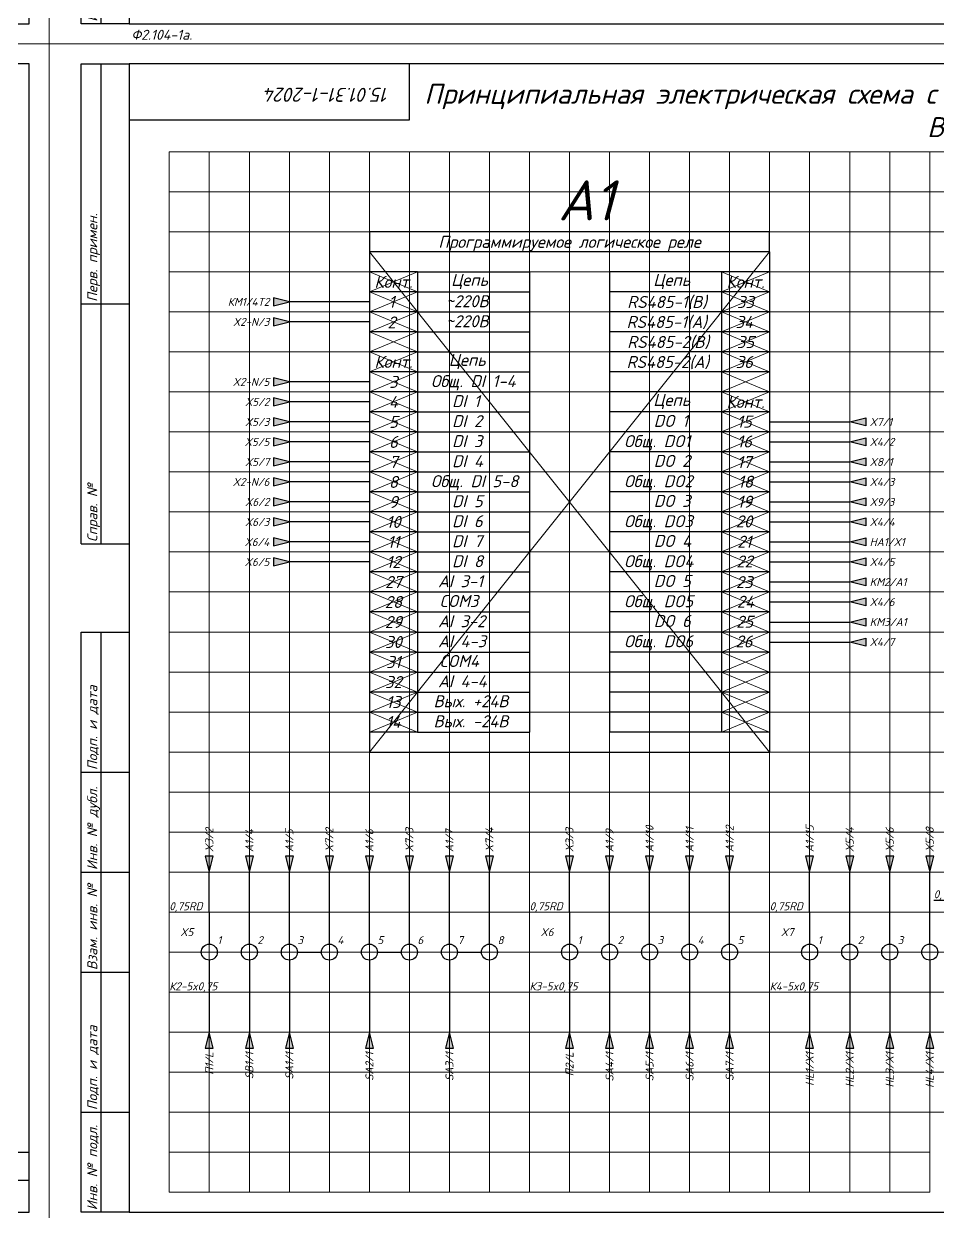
# Model space of a CAD drawing. Header units: millimetres. Extents: x 0 to 53000, y -591 to 24400.
# Drawn here: x 6733.6 to 6962.1, y 8 to 305 of the extents above; entities that cross this region are included whole.
import ezdxf
from ezdxf.enums import TextEntityAlignment as Align

# ---------------------------------------------------------------- set-up
doc = ezdxf.new("R2010")
doc.units = ezdxf.units.MM
for name, color, linetype, lineweight in [('4', 4, 'Continuous', 15), ('Основная', 7, 'Continuous', 30), ('Тонкая для кабелей', 7, 'Continuous', 15)]:
    doc.layers.add(name, color=color, linetype=linetype, lineweight=lineweight)
doc.layers.add('Привязки', color=2, linetype='Continuous', lineweight=0, plot=False, transparency=0.8)
doc.layers.add('рамка', color=253, linetype='Continuous', lineweight=5, transparency=0.8)
doc.styles.add('текст', font='isocpeui.ttf')

# ---------------------------------------------------------------- blocks, each defined once
blk = doc.blocks.new('*U110')
for p, q in [((8, 232), (8, 292)), ((8, 292), (20, 292)), ((13, 232), (13, 292)), ((90, 292), (90, 292)), ((90, 292), (90, 292)), ((90, 278), (90, 292)), ((90, 292), (90, 292)), ((90, 292), (90, 292)), ((90, 292), (90, 292)), ((20, 278), (90, 278)), ((8, 232), (20, 232)), ((8, 172), (8, 232)), ((13, 172), (13, 232)), ((8, 172), (20, 172)), ((8, 115), (8, 150)), ((8, 150), (20, 150)), ((13, 115), (13, 150)), ((8, 90), (8, 115)), ((8, 115), (20, 115)), ((13, 90), (13, 115)), ((8, 65), (8, 90)), ((8, 90), (20, 90)), ((13, 65), (13, 90)), ((8, 30), (8, 65)), ((8, 65), (20, 65)), ((13, 30), (13, 65)), ((8, 5), (8, 30)), ((8, 30), (20, 30)), ((13, 5), (13, 30)), ((230, 20), (415, 20)), ((415, 20), (415, 20)), ((415, 20), (415, 20)), ((405, 13), (415, 13)), ((20, 5), (8, 5)), ((415, 5), (415, 5)), ((415, 5), (415, 5)), ((415, 5), (415, 5)), ((415, 5), (415, 5)), ((415, 5), (415, 5)), ((415, 5), (415, 5)), ((415, 5), (415, 5))]:
    blk.add_line(p, q)
blk.add_lwpolyline([(20, 5), (415, 5), (415, 292), (20, 292)], close=True)
at = {"layer": '4'}
blk.add_line((415, 5), (415, 5), dxfattribs=at)
blk.add_line((415, 5), (415, 5), dxfattribs=at)
blk.add_line((415, 5), (415, 5), dxfattribs=at)
blk.add_line((415, 5), (415, 5), dxfattribs=at)
blk.add_line((415, 5), (415, 5), dxfattribs=at)
blk.add_line((415, 5), (415, 5), dxfattribs=at)
blk.add_line((415, 5), (415, 5), dxfattribs=at)
blk.add_line((415, 5), (415, 5), dxfattribs=at)
blk.add_line((415, 5), (415, 5), dxfattribs=at)
at = {"layer": 'Привязки'}
blk.add_lwpolyline([(0, 0), (420, 0), (420, 297), (0, 297)], close=True, dxfattribs=at)
at = {"layer": 'рамка'}
blk.add_lwpolyline([(0, 297), (420, 297), (420, 0), (0, 0)], close=True, dxfattribs=at)
at = {"style": 'текст'}
for s, p in [('Перв. примен.', (12, 232.5)), ('Справ. №', (12, 172.5)), ('Подп. и дата', (12, 115.5)), ('Инв. № дубл.', (12, 90.5)), ('Взам. инв. №', (12, 65.5)), ('Подп. и дата', (12, 30.5)), ('Инв. № подл.', (12, 5.5))]:
    blk.add_text(s, height=2.5, rotation=90, dxfattribs=at).set_placement(p)
for s, height, p in [('Ф2.104-1.', 0.005, (20, 4.99)), ('Ф2.104-1а.', 2.5, (20.5, 1)), ('Разраб.', 0.0000135, (415, 5)), ('Пров.', 0.0000135, (415, 5)), ('Т.контр.', 0.0000135, (415, 5)), ('Н.контр.', 0.0000135, (415, 5)), ('Утв.', 0.0000135, (415, 5)), ('Лит.', 0.0000135, (415, 5)), ('Масса', 0.0000135, (415, 5)), ('Масштаб', 0.0000135, (415, 5)), ('Листов', 0.0000135, (415, 5)), ('А4', 0.025, (419.61, 0.01)), ('А2', 0.00833, (419.87, 0)), ('А1', 0.00625, (419.9, 0)), ('А0', 0.005, (419.92, 0))]:
    blk.add_text(s, height=height, dxfattribs=at).set_placement(p)
for tag, p, height in [('12', (90, 292), 0.00000373), ('13', (90, 292), 0.00000373), ('27', (90, 292), 0.00000522), ('29', (105, 249), 3.5), ('ИЗМ2', (230.5, 16), 2.5), ('ЛИСТИЗМ2', (237.5, 16), 2.5), ('№ДОКУМИЗМ2', (247.5, 16), 2.5), ('28', (415, 20), 0.0000438), ('ОБОЗНАЧЕНИЕ', (300, 11), 5), ('ИЗМ1', (230.5, 11), 2.5), ('ЛИСТИЗМ1', (237.5, 11), 2.5), ('№ДОКУМИЗМ1', (247.5, 11), 2.5), ('ПОДПИЗМ1', (270.5, 11), 2.5), ('ДАТАИЗМ1', (285.5, 11), 2.5), ('ДАТАНКОНТР', (285.5, 11), 2.5), ('ДАТАУТВ', (285.5, 6), 2.5), ('РАЗРАБ', (415, 5), 0.0000135), ('ЛИСТОВ', (415, 5), 0.0000135), ('ПРОВ', (415, 5), 0.0000135), ('ТКОНТР', (415, 5), 0.0000135), ('НКОНТР', (415, 5), 0.0000135), ('УТВ', (415, 5), 0.0000135), ('10', (415, 5), 0.0000135), ('11', (415, 5), 0.0000135), ('ПОДПИЗМ2', (415, 5), 0.0000135), ('ДАТАИЗМ2', (415, 5), 0.0000135), ('ИЗМ3', (415, 5), 0.0000135), ('ЛИСТИЗМ3', (415, 5), 0.0000135), ('№ДОКУМИЗМ3', (415, 5), 0.0000135), ('ПОДПИЗМ3', (415, 5), 0.0000135), ('ДАТАИЗМ3', (415, 5), 0.0000135), ('ИЗМ4', (415, 5), 0.0000135), ('ЛИСТИЗМ4', (415, 5), 0.0000135), ('№ДОКУМИЗМ4', (415, 5), 0.0000135), ('ПОДПИЗМ4', (415, 5), 0.0000135), ('ДАТАИЗМ4', (415, 5), 0.0000135), ('ДАТАРАЗРАБ', (415, 5), 0.0000135), ('ДАТАПРОВ', (415, 5), 0.0000135), ('ДАТАТКОНТР', (415, 5), 0.0000135)]:
    blk.add_attdef(tag, p, '', height=height, dxfattribs=at)
for tag, p, height, rotation in [('ОБОЗНАЧЕНИЕ-ВЕРХ', (85, 286), 3.5, 180), ('ПРИМЕНЯЕМОСТЬ', (19, 232.5), 2.5, 90), ('СПРАВ№', (19, 172.5), 2.5, 90), ('ДАТАУЧЁТАДУБЛ', (19, 115.5), 2.5, 90), ('ИНВ№ДУБЛ', (19, 90.5), 2.5, 90), ('ВЗАМИНВ№', (19, 65.5), 2.5, 90), ('ДАТАУЧЁТА', (19, 30.5), 2.5, 90), ('ИНВ№ПОДЛ', (19, 5.5), 2.5, 90)]:
    blk.add_attdef(tag, p, '', height=height, rotation=rotation, dxfattribs=at)
blk.add_attdef('30', text='', height=5, dxfattribs=at).set_placement((355, 34), align=Align.MIDDLE)
for tag, height, p in [('ЛИСТ', 2.5, (410, 9)), ('НАИМЕНОВАНИЕ1', 0.000027, (415, 5)), ('НАИМЕНОВАНИЕ2', 0.0000189, (415, 5)), ('НАИМЕНОВАНИЕ3', 0.0000189, (415, 5)), ('НАИМЕНОВАНИЕ4', 0.0000135, (415, 5)), ('МАССА', 0.0000189, (415, 5)), ('МАСШТАБ', 0.0000189, (415, 5)), ('МАТЕРИАЛ1', 0.0000135, (415, 5)), ('МАТЕРИАЛ2', 0.0000135, (415, 5)), ('МАТЕРИАЛ3', 0.0000135, (415, 5)), ('ПРЕДПРИЯТИЕ1', 0.0000189, (415, 5)), ('ПРЕДПРИЯТИЕ2', 0.0000189, (415, 5)), ('ПРЕДПРИЯТИЕ3', 0.0000189, (415, 5))]:
    blk.add_attdef(tag, text='', height=height, dxfattribs=at).set_placement(p, align=Align.CENTER)
for tag in ['ЛИТЕРА', 'ЛИТЕРА2', 'ЛИТЕРА3']:
    blk.add_attdef(tag, text='', height=0.0000135, dxfattribs=at).set_placement((415, 5), align=Align.RIGHT)
for tag in ['ИНДЕКС', 'ИНДЕКС2', 'ИНДЕКС3']:
    blk.add_attdef(tag, text='', height=0.0000135, dxfattribs=at).set_placement((415, 5), align=Align.TOP_LEFT)

msp = doc.modelspace()

# ---------------------------------------------------------------- hatches: boundary and pattern name
at = {"layer": 'Основная'}
h = msp.add_hatch(color=256, dxfattribs=at)
h.dxf.hatch_style = 1
h.paths.add_polyline_path([(6800, 235.5), (6796, 236.5), (6796, 235.5)])
h.paths.add_polyline_path([(6800, 235.5), (6796, 235.5), (6796, 234.5)])
h = msp.add_hatch(color=256, dxfattribs=at)
h.dxf.hatch_style = 1
h.paths.add_polyline_path([(6800, 230.5), (6796, 231.5), (6796, 230.5)])
h.paths.add_polyline_path([(6800, 230.5), (6796, 230.5), (6796, 229.5)])
h = msp.add_hatch(color=256, dxfattribs=at)
h.dxf.hatch_style = 1
h.paths.add_polyline_path([(6800, 215.5), (6796, 216.5), (6796, 215.5)])
h.paths.add_polyline_path([(6800, 215.5), (6796, 215.5), (6796, 214.5)])
h = msp.add_hatch(color=256, dxfattribs=at)
h.dxf.hatch_style = 1
h.paths.add_polyline_path([(6800, 210.5), (6796, 211.5), (6796, 210.5)])
h.paths.add_polyline_path([(6800, 210.5), (6796, 210.5), (6796, 209.5)])
h = msp.add_hatch(color=256, dxfattribs=at)
h.dxf.hatch_style = 1
h.paths.add_polyline_path([(6800, 205.5), (6796, 206.5), (6796, 205.5)])
h.paths.add_polyline_path([(6800, 205.5), (6796, 205.5), (6796, 204.5)])
h = msp.add_hatch(color=256, dxfattribs=at)
h.dxf.hatch_style = 1
h.paths.add_polyline_path([(6940, 205.5), (6944, 206.5), (6944, 205.5)])
h.paths.add_polyline_path([(6940, 205.5), (6944, 205.5), (6944, 204.5)])
h = msp.add_hatch(color=256, dxfattribs=at)
h.dxf.hatch_style = 1
h.paths.add_polyline_path([(6800, 200.5), (6796, 201.5), (6796, 200.5)])
h.paths.add_polyline_path([(6800, 200.5), (6796, 200.5), (6796, 199.5)])
h = msp.add_hatch(color=256, dxfattribs=at)
h.dxf.hatch_style = 1
h.paths.add_polyline_path([(6940, 200.5), (6944, 201.5), (6944, 200.5)])
h.paths.add_polyline_path([(6940, 200.5), (6944, 200.5), (6944, 199.5)])
h = msp.add_hatch(color=256, dxfattribs=at)
h.dxf.hatch_style = 1
h.paths.add_polyline_path([(6800, 195.5), (6796, 196.5), (6796, 195.5)])
h.paths.add_polyline_path([(6800, 195.5), (6796, 195.5), (6796, 194.5)])
h = msp.add_hatch(color=256, dxfattribs=at)
h.dxf.hatch_style = 1
h.paths.add_polyline_path([(6940, 195.5), (6944, 196.5), (6944, 195.5)])
h.paths.add_polyline_path([(6940, 195.5), (6944, 195.5), (6944, 194.5)])
h = msp.add_hatch(color=256, dxfattribs=at)
h.dxf.hatch_style = 1
h.paths.add_polyline_path([(6800, 190.5), (6796, 191.5), (6796, 190.5)])
h.paths.add_polyline_path([(6800, 190.5), (6796, 190.5), (6796, 189.5)])
h = msp.add_hatch(color=256, dxfattribs=at)
h.dxf.hatch_style = 1
h.paths.add_polyline_path([(6940, 190.5), (6944, 191.5), (6944, 190.5)])
h.paths.add_polyline_path([(6940, 190.5), (6944, 190.5), (6944, 189.5)])
h = msp.add_hatch(color=256, dxfattribs=at)
h.dxf.hatch_style = 1
h.paths.add_polyline_path([(6800, 185.5), (6796, 186.5), (6796, 185.5)])
h.paths.add_polyline_path([(6800, 185.5), (6796, 185.5), (6796, 184.5)])
h = msp.add_hatch(color=256, dxfattribs=at)
h.dxf.hatch_style = 1
h.paths.add_polyline_path([(6940, 185.5), (6944, 186.5), (6944, 185.5)])
h.paths.add_polyline_path([(6940, 185.5), (6944, 185.5), (6944, 184.5)])
h = msp.add_hatch(color=256, dxfattribs=at)
h.dxf.hatch_style = 1
h.paths.add_polyline_path([(6800, 180.5), (6796, 181.5), (6796, 180.5)])
h.paths.add_polyline_path([(6800, 180.5), (6796, 180.5), (6796, 179.5)])
h = msp.add_hatch(color=256, dxfattribs=at)
h.dxf.hatch_style = 1
h.paths.add_polyline_path([(6940, 180.5), (6944, 181.5), (6944, 180.5)])
h.paths.add_polyline_path([(6940, 180.5), (6944, 180.5), (6944, 179.5)])
h = msp.add_hatch(color=256, dxfattribs=at)
h.dxf.hatch_style = 1
h.paths.add_polyline_path([(6800, 175.5), (6796, 176.5), (6796, 175.5)])
h.paths.add_polyline_path([(6800, 175.5), (6796, 175.5), (6796, 174.5)])
h = msp.add_hatch(color=256, dxfattribs=at)
h.dxf.hatch_style = 1
h.paths.add_polyline_path([(6940, 175.5), (6944, 176.5), (6944, 175.5)])
h.paths.add_polyline_path([(6940, 175.5), (6944, 175.5), (6944, 174.5)])
h = msp.add_hatch(color=256, dxfattribs=at)
h.dxf.hatch_style = 1
h.paths.add_polyline_path([(6800, 170.5), (6796, 171.5), (6796, 170.5)])
h.paths.add_polyline_path([(6800, 170.5), (6796, 170.5), (6796, 169.5)])
h = msp.add_hatch(color=256, dxfattribs=at)
h.dxf.hatch_style = 1
h.paths.add_polyline_path([(6940, 170.5), (6944, 171.5), (6944, 170.5)])
h.paths.add_polyline_path([(6940, 170.5), (6944, 170.5), (6944, 169.5)])
h = msp.add_hatch(color=256, dxfattribs=at)
h.dxf.hatch_style = 1
h.paths.add_polyline_path([(6940, 165.5), (6944, 166.5), (6944, 165.5)])
h.paths.add_polyline_path([(6940, 165.5), (6944, 165.5), (6944, 164.5)])
h = msp.add_hatch(color=256, dxfattribs=at)
h.dxf.hatch_style = 1
h.paths.add_polyline_path([(6940, 160.5), (6944, 161.5), (6944, 160.5)])
h.paths.add_polyline_path([(6940, 160.5), (6944, 160.5), (6944, 159.5)])
h = msp.add_hatch(color=256, dxfattribs=at)
h.dxf.hatch_style = 1
h.paths.add_polyline_path([(6940, 155.5), (6944, 156.5), (6944, 155.5)])
h.paths.add_polyline_path([(6940, 155.5), (6944, 155.5), (6944, 154.5)])
h = msp.add_hatch(color=256, dxfattribs=at)
h.dxf.hatch_style = 1
h.paths.add_polyline_path([(6940, 150.5), (6944, 151.5), (6944, 150.5)])
h.paths.add_polyline_path([(6940, 150.5), (6944, 150.5), (6944, 149.5)])
h = msp.add_hatch(color=256, dxfattribs=at)
h.dxf.hatch_style = 1
h.paths.add_polyline_path([(6780, 93), (6781, 97), (6780, 97)])
h.paths.add_polyline_path([(6780, 93), (6780, 97), (6779, 97)])
h = msp.add_hatch(color=256, dxfattribs=at)
h.dxf.hatch_style = 1
h.paths.add_polyline_path([(6790, 93), (6791, 97), (6790, 97)])
h.paths.add_polyline_path([(6790, 93), (6790, 97), (6789, 97)])
h = msp.add_hatch(color=256, dxfattribs=at)
h.dxf.hatch_style = 1
h.paths.add_polyline_path([(6800, 93), (6801, 97), (6800, 97)])
h.paths.add_polyline_path([(6800, 93), (6800, 97), (6799, 97)])
h = msp.add_hatch(color=256, dxfattribs=at)
h.dxf.hatch_style = 1
h.paths.add_polyline_path([(6810, 93), (6811, 97), (6810, 97)])
h.paths.add_polyline_path([(6810, 93), (6810, 97), (6809, 97)])
h = msp.add_hatch(color=256, dxfattribs=at)
h.dxf.hatch_style = 1
h.paths.add_polyline_path([(6820, 93), (6821, 97), (6820, 97)])
h.paths.add_polyline_path([(6820, 93), (6820, 97), (6819, 97)])
h = msp.add_hatch(color=256, dxfattribs=at)
h.dxf.hatch_style = 1
h.paths.add_polyline_path([(6830, 93), (6831, 97), (6830, 97)])
h.paths.add_polyline_path([(6830, 93), (6830, 97), (6829, 97)])
h = msp.add_hatch(color=256, dxfattribs=at)
h.dxf.hatch_style = 1
h.paths.add_polyline_path([(6840, 93), (6841, 97), (6840, 97)])
h.paths.add_polyline_path([(6840, 93), (6840, 97), (6839, 97)])
h = msp.add_hatch(color=256, dxfattribs=at)
h.dxf.hatch_style = 1
h.paths.add_polyline_path([(6850, 93), (6851, 97), (6850, 97)])
h.paths.add_polyline_path([(6850, 93), (6850, 97), (6849, 97)])
h = msp.add_hatch(color=256, dxfattribs=at)
h.dxf.hatch_style = 1
h.paths.add_polyline_path([(6870, 93), (6871, 97), (6870, 97)])
h.paths.add_polyline_path([(6870, 93), (6870, 97), (6869, 97)])
h = msp.add_hatch(color=256, dxfattribs=at)
h.dxf.hatch_style = 1
h.paths.add_polyline_path([(6880, 93), (6881, 97), (6880, 97)])
h.paths.add_polyline_path([(6880, 93), (6880, 97), (6879, 97)])
h = msp.add_hatch(color=256, dxfattribs=at)
h.dxf.hatch_style = 1
h.paths.add_polyline_path([(6890, 93), (6891, 97), (6890, 97)])
h.paths.add_polyline_path([(6890, 93), (6890, 97), (6889, 97)])
h = msp.add_hatch(color=256, dxfattribs=at)
h.dxf.hatch_style = 1
h.paths.add_polyline_path([(6900, 93), (6901, 97), (6900, 97)])
h.paths.add_polyline_path([(6900, 93), (6900, 97), (6899, 97)])
h = msp.add_hatch(color=256, dxfattribs=at)
h.dxf.hatch_style = 1
h.paths.add_polyline_path([(6910, 93), (6911, 97), (6910, 97)])
h.paths.add_polyline_path([(6910, 93), (6910, 97), (6909, 97)])
h = msp.add_hatch(color=256, dxfattribs=at)
h.dxf.hatch_style = 1
h.paths.add_polyline_path([(6930, 93), (6931, 97), (6930, 97)])
h.paths.add_polyline_path([(6930, 93), (6930, 97), (6929, 97)])
h = msp.add_hatch(color=256, dxfattribs=at)
h.dxf.hatch_style = 1
h.paths.add_polyline_path([(6940, 93), (6941, 97), (6940, 97)])
h.paths.add_polyline_path([(6940, 93), (6940, 97), (6939, 97)])
h = msp.add_hatch(color=256, dxfattribs=at)
h.dxf.hatch_style = 1
h.paths.add_polyline_path([(6950, 93), (6951, 97), (6950, 97)])
h.paths.add_polyline_path([(6950, 93), (6950, 97), (6949, 97)])
h = msp.add_hatch(color=256, dxfattribs=at)
h.dxf.hatch_style = 1
h.paths.add_polyline_path([(6960, 93), (6961, 97), (6960, 97)])
h.paths.add_polyline_path([(6960, 93), (6960, 97), (6959, 97)])
h = msp.add_hatch(color=256, dxfattribs=at)
h.dxf.hatch_style = 1
h.paths.add_polyline_path([(6780, 53), (6779, 49), (6780, 49)])
h.paths.add_polyline_path([(6780, 53), (6780, 49), (6781, 49)])
h = msp.add_hatch(color=256, dxfattribs=at)
h.dxf.hatch_style = 1
h.paths.add_polyline_path([(6790, 53), (6789, 49), (6790, 49)])
h.paths.add_polyline_path([(6790, 53), (6790, 49), (6791, 49)])
h = msp.add_hatch(color=256, dxfattribs=at)
h.dxf.hatch_style = 1
h.paths.add_polyline_path([(6800, 53), (6799, 49), (6800, 49)])
h.paths.add_polyline_path([(6800, 53), (6800, 49), (6801, 49)])
h = msp.add_hatch(color=256, dxfattribs=at)
h.dxf.hatch_style = 1
h.paths.add_polyline_path([(6820, 53), (6819, 49), (6820, 49)])
h.paths.add_polyline_path([(6820, 53), (6820, 49), (6821, 49)])
h = msp.add_hatch(color=256, dxfattribs=at)
h.dxf.hatch_style = 1
h.paths.add_polyline_path([(6840, 53), (6839, 49), (6840, 49)])
h.paths.add_polyline_path([(6840, 53), (6840, 49), (6841, 49)])
h = msp.add_hatch(color=256, dxfattribs=at)
h.dxf.hatch_style = 1
h.paths.add_polyline_path([(6870, 53), (6869, 49), (6870, 49)])
h.paths.add_polyline_path([(6870, 53), (6870, 49), (6871, 49)])
h = msp.add_hatch(color=256, dxfattribs=at)
h.dxf.hatch_style = 1
h.paths.add_polyline_path([(6880, 53), (6879, 49), (6880, 49)])
h.paths.add_polyline_path([(6880, 53), (6880, 49), (6881, 49)])
h = msp.add_hatch(color=256, dxfattribs=at)
h.dxf.hatch_style = 1
h.paths.add_polyline_path([(6890, 53), (6889, 49), (6890, 49)])
h.paths.add_polyline_path([(6890, 53), (6890, 49), (6891, 49)])
h = msp.add_hatch(color=256, dxfattribs=at)
h.dxf.hatch_style = 1
h.paths.add_polyline_path([(6900, 53), (6899, 49), (6900, 49)])
h.paths.add_polyline_path([(6900, 53), (6900, 49), (6901, 49)])
h = msp.add_hatch(color=256, dxfattribs=at)
h.dxf.hatch_style = 1
h.paths.add_polyline_path([(6910, 53), (6909, 49), (6910, 49)])
h.paths.add_polyline_path([(6910, 53), (6910, 49), (6911, 49)])
h = msp.add_hatch(color=256, dxfattribs=at)
h.dxf.hatch_style = 1
h.paths.add_polyline_path([(6930, 53), (6929, 49), (6930, 49)])
h.paths.add_polyline_path([(6930, 53), (6930, 49), (6931, 49)])
h = msp.add_hatch(color=256, dxfattribs=at)
h.dxf.hatch_style = 1
h.paths.add_polyline_path([(6940, 53), (6939, 49), (6940, 49)])
h.paths.add_polyline_path([(6940, 53), (6940, 49), (6941, 49)])
h = msp.add_hatch(color=256, dxfattribs=at)
h.dxf.hatch_style = 1
h.paths.add_polyline_path([(6950, 53), (6949, 49), (6950, 49)])
h.paths.add_polyline_path([(6950, 53), (6950, 49), (6951, 49)])
h = msp.add_hatch(color=256, dxfattribs=at)
h.dxf.hatch_style = 1
h.paths.add_polyline_path([(6960, 53), (6959, 49), (6960, 49)])
h.paths.add_polyline_path([(6960, 53), (6960, 49), (6961, 49)])

# ---------------------------------------------------------------- linework, layer by layer
at = {"layer": 'Основная', "ltscale": 100}
msp.add_line((6920, 253), (6820, 253), dxfattribs=at)
at = {"layer": 'Основная'}
for p, q in [((6820, 253), (6820, 248)), ((6920, 248), (6920, 253)), ((6820, 248), (6820, 243)), ((6920, 248), (6920, 243)), ((6820, 243), (6820, 238)), ((6832, 243), (6832, 238)), ((6832, 243), (6860, 243)), ((6860, 243), (6860, 128)), ((6880, 243), (6880, 128)), ((6908, 243), (6880, 243)), ((6908, 243), (6908, 238)), ((6920, 243), (6920, 238)), ((6820, 238), (6820, 233)), ((6832, 238), (6832, 233)), ((6832, 238), (6860, 238)), ((6908, 238), (6880, 238)), ((6908, 238), (6908, 233)), ((6920, 238), (6920, 233)), ((6800, 235.5), (6796, 236.5)), ((6796, 236.5), (6796, 234.5)), ((6796, 234.5), (6800, 235.5)), ((6820, 235.5), (6800, 235.5)), ((6820, 233), (6820, 228)), ((6832, 233), (6832, 228)), ((6832, 233), (6860, 233)), ((6908, 233), (6880, 233)), ((6908, 233), (6908, 228)), ((6920, 233), (6920, 228)), ((6800, 230.5), (6796, 231.5)), ((6796, 231.5), (6796, 229.5)), ((6796, 229.5), (6800, 230.5)), ((6820, 230.5), (6800, 230.5)), ((6820, 228), (6820, 223)), ((6832, 228), (6832, 223)), ((6832, 228), (6860, 228)), ((6908, 228), (6880, 228)), ((6908, 228), (6908, 223)), ((6920, 228), (6920, 223)), ((6820, 223), (6820, 218)), ((6832, 223), (6832, 218)), ((6832, 223), (6860, 223)), ((6908, 223), (6880, 223)), ((6908, 223), (6908, 218)), ((6920, 223), (6920, 218)), ((6820, 218), (6820, 213)), ((6832, 218), (6832, 213)), ((6832, 218), (6860, 218)), ((6908, 218), (6880, 218)), ((6908, 218), (6908, 213)), ((6920, 218), (6920, 213)), ((6800, 215.5), (6796, 216.5)), ((6796, 216.5), (6796, 214.5)), ((6796, 214.5), (6800, 215.5)), ((6820, 215.5), (6800, 215.5)), ((6800, 210.5), (6796, 211.5)), ((6796, 211.5), (6796, 209.5)), ((6820, 213), (6820, 208)), ((6832, 213), (6832, 208)), ((6832, 213), (6860, 213)), ((6908, 213), (6880, 213)), ((6908, 213), (6908, 208)), ((6920, 213), (6920, 208)), ((6796, 209.5), (6800, 210.5)), ((6820, 210.5), (6800, 210.5)), ((6820, 208), (6820, 203)), ((6832, 208), (6832, 203)), ((6832, 208), (6860, 208)), ((6908, 208), (6880, 208)), ((6908, 208), (6908, 203)), ((6920, 208), (6920, 203)), ((6800, 205.5), (6796, 206.5)), ((6796, 206.5), (6796, 204.5)), ((6796, 204.5), (6800, 205.5)), ((6820, 205.5), (6800, 205.5)), ((6920, 205.5), (6940, 205.5)), ((6940, 205.5), (6944, 206.5)), ((6944, 204.5), (6940, 205.5)), ((6944, 206.5), (6944, 204.5)), ((6820, 203), (6820, 198)), ((6832, 203), (6832, 198)), ((6832, 203), (6860, 203)), ((6908, 203), (6880, 203)), ((6908, 203), (6908, 198)), ((6920, 203), (6920, 198)), ((6800, 200.5), (6796, 201.5)), ((6796, 201.5), (6796, 199.5)), ((6796, 199.5), (6800, 200.5)), ((6820, 200.5), (6800, 200.5)), ((6920, 200.5), (6940, 200.5)), ((6940, 200.5), (6944, 201.5)), ((6944, 199.5), (6940, 200.5)), ((6944, 201.5), (6944, 199.5)), ((6800, 195.5), (6796, 196.5)), ((6796, 196.5), (6796, 194.5)), ((6820, 198), (6820, 193)), ((6832, 198), (6832, 193)), ((6832, 198), (6860, 198)), ((6908, 198), (6880, 198)), ((6908, 198), (6908, 193)), ((6920, 198), (6920, 193)), ((6940, 195.5), (6944, 196.5)), ((6944, 196.5), (6944, 194.5)), ((6796, 194.5), (6800, 195.5)), ((6820, 195.5), (6800, 195.5)), ((6920, 195.5), (6940, 195.5)), ((6944, 194.5), (6940, 195.5)), ((6800, 190.5), (6796, 191.5)), ((6796, 191.5), (6796, 189.5)), ((6796, 189.5), (6800, 190.5)), ((6820, 190.5), (6800, 190.5)), ((6820, 193), (6820, 188)), ((6832, 193), (6832, 188)), ((6832, 193), (6860, 193)), ((6908, 193), (6880, 193)), ((6908, 193), (6908, 188)), ((6920, 193), (6920, 188)), ((6920, 190.5), (6940, 190.5)), ((6940, 190.5), (6944, 191.5)), ((6944, 189.5), (6940, 190.5)), ((6944, 191.5), (6944, 189.5)), ((6820, 188), (6820, 183)), ((6832, 188), (6832, 183)), ((6832, 188), (6860, 188)), ((6908, 188), (6880, 188)), ((6908, 188), (6908, 183)), ((6920, 188), (6920, 183)), ((6800, 185.5), (6796, 186.5)), ((6796, 186.5), (6796, 184.5)), ((6796, 184.5), (6800, 185.5)), ((6820, 185.5), (6800, 185.5)), ((6920, 185.5), (6940, 185.5)), ((6940, 185.5), (6944, 186.5)), ((6944, 184.5), (6940, 185.5)), ((6944, 186.5), (6944, 184.5)), ((6800, 180.5), (6796, 181.5)), ((6796, 181.5), (6796, 179.5)), ((6820, 183), (6820, 178)), ((6832, 183), (6832, 178)), ((6832, 183), (6860, 183)), ((6908, 183), (6880, 183)), ((6908, 183), (6908, 178)), ((6920, 183), (6920, 178)), ((6940, 180.5), (6944, 181.5)), ((6944, 181.5), (6944, 179.5)), ((6796, 179.5), (6800, 180.5)), ((6820, 180.5), (6800, 180.5)), ((6920, 180.5), (6940, 180.5)), ((6944, 179.5), (6940, 180.5)), ((6800, 175.5), (6796, 176.5)), ((6796, 176.5), (6796, 174.5)), ((6796, 174.5), (6800, 175.5)), ((6820, 175.5), (6800, 175.5)), ((6820, 178), (6820, 173)), ((6832, 178), (6832, 173)), ((6832, 178), (6860, 178)), ((6908, 178), (6880, 178)), ((6908, 178), (6908, 173)), ((6920, 178), (6920, 173)), ((6920, 175.5), (6940, 175.5)), ((6940, 175.5), (6944, 176.5)), ((6944, 174.5), (6940, 175.5)), ((6944, 176.5), (6944, 174.5)), ((6820, 173), (6820, 168)), ((6832, 173), (6832, 168)), ((6832, 173), (6860, 173)), ((6908, 173), (6880, 173)), ((6908, 173), (6908, 168)), ((6920, 173), (6920, 168)), ((6800, 170.5), (6796, 171.5)), ((6796, 171.5), (6796, 169.5)), ((6796, 169.5), (6800, 170.5)), ((6820, 170.5), (6800, 170.5)), ((6920, 170.5), (6940, 170.5)), ((6940, 170.5), (6944, 171.5)), ((6944, 169.5), (6940, 170.5)), ((6944, 171.5), (6944, 169.5)), ((6820, 168), (6820, 163)), ((6832, 168), (6832, 163)), ((6832, 168), (6860, 168)), ((6908, 168), (6880, 168)), ((6908, 168), (6908, 163)), ((6920, 168), (6920, 163)), ((6940, 165.5), (6944, 166.5)), ((6944, 166.5), (6944, 164.5)), ((6920, 165.5), (6940, 165.5)), ((6944, 164.5), (6940, 165.5)), ((6820, 163), (6820, 158)), ((6832, 163), (6832, 158)), ((6832, 163), (6860, 163)), ((6908, 163), (6880, 163)), ((6908, 163), (6908, 158)), ((6920, 163), (6920, 158)), ((6920, 160.5), (6940, 160.5)), ((6940, 160.5), (6944, 161.5)), ((6944, 159.5), (6940, 160.5)), ((6944, 161.5), (6944, 159.5)), ((6820, 158), (6820, 153)), ((6832, 158), (6832, 153)), ((6832, 158), (6860, 158)), ((6908, 158), (6880, 158)), ((6908, 158), (6908, 153)), ((6920, 158), (6920, 153)), ((6920, 155.5), (6940, 155.5)), ((6940, 155.5), (6944, 156.5)), ((6944, 154.5), (6940, 155.5)), ((6944, 156.5), (6944, 154.5)), ((6820, 153), (6820, 148)), ((6832, 153), (6832, 148)), ((6832, 153), (6860, 153)), ((6908, 153), (6880, 153)), ((6908, 153), (6908, 148)), ((6920, 153), (6920, 148)), ((6940, 150.5), (6944, 151.5)), ((6944, 151.5), (6944, 149.5)), ((6920, 150.5), (6940, 150.5)), ((6944, 149.5), (6940, 150.5)), ((6820, 148), (6820, 143)), ((6832, 148), (6832, 143)), ((6832, 148), (6860, 148)), ((6908, 148), (6880, 148)), ((6908, 148), (6908, 143)), ((6920, 148), (6920, 143)), ((6820, 143), (6820, 138)), ((6832, 143), (6832, 138)), ((6832, 143), (6860, 143)), ((6908, 143), (6880, 143)), ((6908, 143), (6908, 138)), ((6920, 143), (6920, 138)), ((6820, 138), (6820, 133)), ((6832, 138), (6832, 133)), ((6832, 138), (6860, 138)), ((6908, 138), (6880, 138)), ((6908, 138), (6908, 133)), ((6920, 138), (6920, 133)), ((6820, 133), (6820, 128)), ((6832, 133), (6832, 128)), ((6832, 133), (6860, 133)), ((6908, 133), (6880, 133)), ((6908, 133), (6908, 128)), ((6920, 133), (6920, 128)), ((6820, 128), (6820, 123)), ((6832, 128), (6860, 128)), ((6908, 128), (6880, 128)), ((6920, 128), (6920, 123)), ((6820, 123), (6920, 123)), ((6779, 97), (6780, 93)), ((6781, 97), (6779, 97)), ((6780, 93), (6781, 97)), ((6789, 97), (6790, 93)), ((6791, 97), (6789, 97)), ((6790, 93), (6791, 97)), ((6799, 97), (6800, 93)), ((6801, 97), (6799, 97)), ((6800, 93), (6801, 97)), ((6809, 97), (6810, 93)), ((6811, 97), (6809, 97)), ((6810, 93), (6811, 97)), ((6819, 97), (6820, 93)), ((6821, 97), (6819, 97)), ((6820, 93), (6821, 97)), ((6829, 97), (6830, 93)), ((6831, 97), (6829, 97)), ((6830, 93), (6831, 97)), ((6839, 97), (6840, 93)), ((6841, 97), (6839, 97)), ((6840, 93), (6841, 97)), ((6849, 97), (6850, 93)), ((6851, 97), (6849, 97)), ((6850, 93), (6851, 97)), ((6869, 97), (6870, 93)), ((6871, 97), (6869, 97)), ((6870, 93), (6871, 97)), ((6879, 97), (6880, 93)), ((6881, 97), (6879, 97)), ((6880, 93), (6881, 97)), ((6889, 97), (6890, 93)), ((6891, 97), (6889, 97)), ((6890, 93), (6891, 97)), ((6899, 97), (6900, 93)), ((6901, 97), (6899, 97)), ((6900, 93), (6901, 97)), ((6909, 97), (6910, 93)), ((6911, 97), (6909, 97)), ((6910, 93), (6911, 97)), ((6929, 97), (6930, 93)), ((6931, 97), (6929, 97)), ((6930, 93), (6931, 97)), ((6939, 97), (6940, 93)), ((6941, 97), (6939, 97)), ((6940, 93), (6941, 97)), ((6949, 97), (6950, 93)), ((6951, 97), (6949, 97)), ((6950, 93), (6951, 97)), ((6959, 97), (6960, 93)), ((6961, 97), (6959, 97)), ((6960, 93), (6961, 97)), ((6780, 83), (6780, 93)), ((6790, 83), (6790, 93)), ((6800, 83), (6800, 93)), ((6810, 83), (6810, 93)), ((6820, 83), (6820, 93)), ((6830, 83), (6830, 93)), ((6840, 83), (6840, 93)), ((6850, 83), (6850, 93)), ((6870, 83), (6870, 93)), ((6880, 83), (6880, 93)), ((6890, 83), (6890, 93)), ((6900, 83), (6900, 93)), ((6910, 83), (6910, 93)), ((6930, 83), (6930, 93)), ((6940, 83), (6940, 93)), ((6950, 83), (6950, 93)), ((6960, 83), (6960, 93)), ((6961, 86), (6972, 86)), ((6780, 83), (6780, 75)), ((6790, 75), (6790, 83)), ((6800, 75), (6800, 83)), ((6810, 75), (6810, 83)), ((6820, 75), (6820, 83)), ((6830, 75), (6830, 83)), ((6840, 75), (6840, 83)), ((6850, 75), (6850, 83)), ((6870, 83), (6870, 75)), ((6880, 75), (6880, 83)), ((6890, 75), (6890, 83)), ((6900, 75), (6900, 83)), ((6910, 75), (6910, 83)), ((6930, 83), (6930, 75)), ((6940, 75), (6940, 83)), ((6950, 75), (6950, 83)), ((6960, 75), (6960, 83)), ((6802, 73), (6808, 73)), ((6822, 73), (6828, 73)), ((6842, 73), (6848, 73)), ((6780, 71), (6780, 53)), ((6790, 71), (6790, 53)), ((6800, 71), (6800, 53)), ((6820, 71), (6820, 53)), ((6840, 71), (6840, 53)), ((6870, 71), (6870, 53)), ((6880, 71), (6880, 53)), ((6890, 71), (6890, 53)), ((6900, 71), (6900, 53)), ((6910, 71), (6910, 53)), ((6930, 71), (6930, 53)), ((6940, 71), (6940, 53)), ((6950, 71), (6950, 53)), ((6960, 71), (6960, 53)), ((6780, 53), (6779, 49)), ((6781, 49), (6780, 53)), ((6790, 53), (6789, 49)), ((6791, 49), (6790, 53)), ((6800, 53), (6799, 49)), ((6801, 49), (6800, 53)), ((6820, 53), (6819, 49)), ((6821, 49), (6820, 53)), ((6840, 53), (6839, 49)), ((6841, 49), (6840, 53)), ((6870, 53), (6869, 49)), ((6871, 49), (6870, 53)), ((6880, 53), (6879, 49)), ((6881, 49), (6880, 53)), ((6890, 53), (6889, 49)), ((6891, 49), (6890, 53)), ((6900, 53), (6899, 49)), ((6901, 49), (6900, 53)), ((6910, 53), (6909, 49)), ((6911, 49), (6910, 53)), ((6930, 53), (6929, 49)), ((6931, 49), (6930, 53)), ((6940, 53), (6939, 49)), ((6941, 49), (6940, 53)), ((6950, 53), (6949, 49)), ((6951, 49), (6950, 53)), ((6960, 53), (6959, 49)), ((6961, 49), (6960, 53)), ((6779, 49), (6781, 49)), ((6789, 49), (6791, 49)), ((6799, 49), (6801, 49)), ((6819, 49), (6821, 49)), ((6839, 49), (6841, 49)), ((6869, 49), (6871, 49)), ((6879, 49), (6881, 49)), ((6889, 49), (6891, 49)), ((6899, 49), (6901, 49)), ((6909, 49), (6911, 49)), ((6929, 49), (6931, 49)), ((6939, 49), (6941, 49)), ((6949, 49), (6951, 49)), ((6959, 49), (6961, 49))]:
    msp.add_line(p, q, dxfattribs=at)
at = {"layer": 'Основная', "ltscale": 0.05}
for p, q in [((6920, 248), (6820, 248)), ((6832, 243), (6820, 243)), ((6920, 243), (6908, 243)), ((6832, 238), (6820, 238)), ((6920, 238), (6908, 238)), ((6832, 233), (6820, 233)), ((6920, 233), (6908, 233)), ((6832, 228), (6820, 228)), ((6920, 228), (6908, 228)), ((6832, 223), (6820, 223)), ((6920, 223), (6908, 223)), ((6832, 218), (6820, 218)), ((6920, 218), (6908, 218)), ((6832, 213), (6820, 213)), ((6920, 213), (6908, 213)), ((6832, 208), (6820, 208)), ((6920, 208), (6908, 208)), ((6832, 203), (6820, 203)), ((6920, 203), (6908, 203)), ((6832, 198), (6820, 198)), ((6920, 198), (6908, 198)), ((6832, 193), (6820, 193)), ((6920, 193), (6908, 193)), ((6832, 188), (6820, 188)), ((6920, 188), (6908, 188)), ((6832, 183), (6820, 183)), ((6920, 183), (6908, 183)), ((6832, 178), (6820, 178)), ((6920, 178), (6908, 178)), ((6832, 173), (6820, 173)), ((6920, 173), (6908, 173)), ((6832, 168), (6820, 168)), ((6920, 168), (6908, 168)), ((6832, 163), (6820, 163)), ((6920, 163), (6908, 163)), ((6832, 158), (6820, 158)), ((6920, 158), (6908, 158)), ((6832, 153), (6820, 153)), ((6920, 153), (6908, 153)), ((6832, 148), (6820, 148)), ((6920, 148), (6908, 148)), ((6832, 143), (6820, 143)), ((6920, 143), (6908, 143)), ((6832, 138), (6820, 138)), ((6920, 138), (6908, 138)), ((6832, 133), (6820, 133)), ((6920, 133), (6908, 133)), ((6832, 128), (6820, 128)), ((6920, 128), (6908, 128))]:
    msp.add_line(p, q, dxfattribs=at)
at = {"layer": 'Основная'}
for centre in [(6780, 73), (6790, 73), (6800, 73), (6810, 73), (6820, 73), (6830, 73), (6840, 73), (6850, 73), (6870, 73), (6880, 73), (6890, 73), (6900, 73), (6910, 73), (6930, 73), (6940, 73), (6950, 73), (6960, 73)]:
    msp.add_circle(centre, 2, dxfattribs=at)
at = {"layer": 'Привязки'}
for p, q in [((6770, 273), (7140, 273)), ((6770, 13), (6770, 273)), ((6780, 273), (6780, 13)), ((6790, 273), (6790, 13)), ((6800, 273), (6800, 13)), ((6810, 273), (6810, 13)), ((6820, 273), (6820, 13)), ((6830, 273), (6830, 13)), ((6840, 273), (6840, 13)), ((6850, 273), (6850, 13)), ((6860, 273), (6860, 13)), ((6870, 273), (6870, 13)), ((6880, 273), (6880, 13)), ((6890, 273), (6890, 13)), ((6900, 273), (6900, 13)), ((6910, 273), (6910, 13)), ((6920, 273), (6920, 13)), ((6930, 273), (6930, 13)), ((6940, 273), (6940, 13)), ((6950, 273), (6950, 13)), ((6960, 273), (6960, 33)), ((6770, 263), (7140, 263)), ((6770, 253), (7140, 253)), ((6820, 123), (6920, 248)), ((6820, 248), (6920, 123)), ((6770, 243), (7140, 243)), ((6820, 238), (6832, 243)), ((6820, 243), (6832, 238)), ((6908, 238), (6920, 243)), ((6908, 243), (6920, 238)), ((6820, 233), (6832, 238)), ((6820, 238), (6832, 233)), ((6908, 233), (6920, 238)), ((6908, 238), (6920, 233)), ((6770, 233), (7140, 233)), ((6820, 228), (6832, 233)), ((6820, 233), (6832, 228)), ((6908, 228), (6920, 233)), ((6908, 233), (6920, 228)), ((6820, 223), (6832, 228)), ((6820, 228), (6832, 223)), ((6908, 223), (6920, 228)), ((6908, 228), (6920, 223)), ((6770, 223), (7140, 223)), ((6820, 218), (6832, 223)), ((6820, 223), (6832, 218)), ((6908, 218), (6920, 223)), ((6908, 223), (6920, 218)), ((6820, 213), (6832, 218)), ((6820, 218), (6832, 213)), ((6908, 213), (6920, 218)), ((6908, 218), (6920, 213)), ((6770, 213), (7140, 213)), ((6820, 208), (6832, 213)), ((6820, 213), (6832, 208)), ((6908, 208), (6920, 213)), ((6908, 213), (6920, 208)), ((6820, 203), (6832, 208)), ((6820, 208), (6832, 203)), ((6908, 203), (6920, 208)), ((6908, 208), (6920, 203)), ((6770, 203), (7140, 203)), ((6820, 198), (6832, 203)), ((6820, 203), (6832, 198)), ((6908, 198), (6920, 203)), ((6908, 203), (6920, 198)), ((6820, 193), (6832, 198)), ((6820, 198), (6832, 193)), ((6908, 193), (6920, 198)), ((6908, 198), (6920, 193)), ((6770, 193), (7140, 193)), ((6820, 188), (6832, 193)), ((6820, 193), (6832, 188)), ((6908, 188), (6920, 193)), ((6908, 193), (6920, 188)), ((6820, 183), (6832, 188)), ((6820, 188), (6832, 183)), ((6908, 183), (6920, 188)), ((6908, 188), (6920, 183)), ((6770, 183), (7140, 183)), ((6820, 178), (6832, 183)), ((6820, 183), (6832, 178)), ((6908, 178), (6920, 183)), ((6908, 183), (6920, 178)), ((6820, 173), (6832, 178)), ((6820, 178), (6832, 173)), ((6908, 173), (6920, 178)), ((6908, 178), (6920, 173)), ((6770, 173), (7140, 173)), ((6820, 168), (6832, 173)), ((6820, 173), (6832, 168)), ((6908, 168), (6920, 173)), ((6908, 173), (6920, 168)), ((6820, 163), (6832, 168)), ((6820, 168), (6832, 163)), ((6908, 163), (6920, 168)), ((6908, 168), (6920, 163)), ((6770, 163), (7140, 163)), ((6820, 158), (6832, 163)), ((6820, 163), (6832, 158)), ((6908, 158), (6920, 163)), ((6908, 163), (6920, 158)), ((6820, 153), (6832, 158)), ((6820, 158), (6832, 153)), ((6908, 153), (6920, 158)), ((6908, 158), (6920, 153)), ((6770, 153), (7140, 153)), ((6820, 148), (6832, 153)), ((6820, 153), (6832, 148)), ((6908, 148), (6920, 153)), ((6908, 153), (6920, 148)), ((6820, 143), (6832, 148)), ((6820, 148), (6832, 143)), ((6908, 143), (6920, 148)), ((6908, 148), (6920, 143)), ((6770, 143), (7140, 143)), ((6820, 138), (6832, 143)), ((6820, 143), (6832, 138)), ((6908, 138), (6920, 143)), ((6908, 143), (6920, 138)), ((6820, 133), (6832, 138)), ((6820, 138), (6832, 133)), ((6908, 133), (6920, 138)), ((6908, 138), (6920, 133)), ((6770, 133), (7140, 133)), ((6820, 128), (6832, 133)), ((6820, 133), (6832, 128)), ((6908, 128), (6920, 133)), ((6908, 133), (6920, 128)), ((6770, 123), (7140, 123)), ((6770, 113), (7140, 113)), ((6770, 103), (7140, 103)), ((6770, 93), (7140, 93)), ((6770, 83), (7140, 83)), ((6770, 73), (7140, 73)), ((6770, 63), (7140, 63)), ((6770, 53), (7140, 53)), ((6770, 43), (7140, 43)), ((6770, 33), (6960, 33)), ((7140, 33), (6960, 33)), ((6960, 33), (6960, 13)), ((6770, 23), (6960, 23)), ((6960, 13), (6770, 13))]:
    msp.add_line(p, q, dxfattribs=at)
at = {"layer": 'Тонкая для кабелей'}
for p, q in [((6852, 83), (6770, 83)), ((6912, 83), (6860, 83)), ((6962, 83), (6920, 83)), ((6852, 63), (6770, 63)), ((6912, 63), (6860, 63)), ((6972, 63), (6920, 63))]:
    msp.add_line(p, q, dxfattribs=at)

# ---------------------------------------------------------------- block references
for p in [(6320, 300), (6740, 300)]:
    msp.add_blockref('*U110', p)
ref = msp.add_blockref('*U110', (6320, 3))
ref.add_attrib('НАИМЕНОВАНИЕ1', 'Система', dxfattribs={"height": 0.0000189, "style": 'текст'}).set_placement((6734.99954, 8.00017), align=Align.CENTER)
ref.add_attrib('НАИМЕНОВАНИЕ2', 'автоматического управления', dxfattribs={"height": 0.0000189, "style": 'текст'}).set_placement((6734.99954, 8.00014), align=Align.CENTER)
ref.add_attrib('НАИМЕНОВАНИЕ3', 'уровнем', dxfattribs={"height": 0.0000189, "style": 'текст'}).set_placement((6734.99954, 8.00011), align=Align.CENTER)
ref.add_attrib('РАЗРАБ', 'Соловьев И. П.', (6734.99909, 8.00014), dxfattribs={"height": 0.0000108, "style": 'текст'})
ref.add_attrib('ЛИСТОВ', '3', (6734.99992, 8.00009), dxfattribs={"height": 0.0000135, "style": 'текст'})
ref.add_attrib('МАТЕРИАЛ2', 'Принципиальная электрическая схема', dxfattribs={"height": 0.0000135, "style": 'текст'}).set_placement((6734.99954, 8.00003), align=Align.CENTER)
ref.add_attrib('ПРЕДПРИЯТИЕ1', 'ФГБОУ ДПО "Институт', dxfattribs={"height": 0.0000108, "style": 'текст'}).set_placement((6734.99986, 8.00006), align=Align.CENTER)
ref.add_attrib('ПРЕДПРИЯТИЕ2', 'развития профессионального', dxfattribs={"height": 0.0000108, "style": 'текст'}).set_placement((6734.99986, 8.00003), align=Align.CENTER)
ref.add_attrib('ПРЕДПРИЯТИЕ3', 'образования"', dxfattribs={"height": 0.0000108, "style": 'текст'}).set_placement((6734.99986, 8.00001), align=Align.CENTER)
ref = msp.add_blockref('*U110', (6740, 3))
ref.add_attrib('ОБОЗНАЧЕНИЕ-ВЕРХ', '15.01.31-1-2024', (6825, 289), dxfattribs={"height": 3.5, "rotation": 180, "style": 'текст'})

# ---------------------------------------------------------------- texts
at = {"layer": 'Основная', "style": 'текст'}
for s, p in [('Конт.', (6826, 240.5)), ('Конт.', (6914, 240.5)), ('1', (6825.54847, 235.4887)), ('33', (6913.95783, 235.46551)), ('2', (6825.53427, 230.36458)), ('34', (6913.66161, 230.47244)), ('35', (6913.95783, 225.46551)), ('Конт.', (6826, 220.5)), ('36', (6913.66161, 220.47244)), ('3', (6826, 215.5)), ('4', (6826, 210.5)), ('Конт.', (6914, 210.5)), ('5', (6826, 205.5)), ('15', (6913.68645, 205.56927)), ('6', (6826, 200.5)), ('16', (6913.72003, 200.62104)), ('7', (6826, 195.5)), ('17', (6913.66523, 195.47244)), ('8', (6826, 190.5)), ('18', (6913.96145, 190.56927)), ('9', (6826, 185.5)), ('19', (6913.76145, 185.56927)), ('10', (6826, 180.5)), ('20', (6913.58801, 180.64161)), ('11', (6826, 175.5)), ('21', (6913.68645, 175.56927)), ('12', (6826, 170.5)), ('22', (6913.72003, 170.62104)), ('27', (6826, 165.5)), ('23', (6913.66523, 165.47244)), ('28', (6826, 160.5)), ('24', (6913.96145, 160.56927)), ('29', (6826, 155.5)), ('25', (6913.76145, 155.56927)), ('30', (6826, 150.5)), ('26', (6913.58801, 150.64161)), ('31', (6826, 145.5)), ('32', (6826, 140.5)), ('13', (6826, 135.5)), ('14', (6826, 130.5))]:
    msp.add_text(s, height=3, dxfattribs=at).set_placement(p, align=Align.MIDDLE_CENTER)
for s, p in [('Цепь', (6840.41481, 239.5)), ('Цепь', (6890.91878, 239.5)), ('~220B', (6839.0625, 234.15317)), ('RS485-1(B)', (6884.41098, 233.97795)), ('~220B', (6839.0625, 229.15317)), ('RS485-1(A)', (6884.26098, 228.97795)), ('RS485-2(B)', (6884.41098, 223.97795)), ('Цепь', (6839.82518, 219.5)), ('RS485-2(A)', (6884.26098, 218.97795)), ('Общ. DI 1-4', (6835.3665, 214.19201)), ('DI 1', (6840.64471, 209.19201)), ('Цепь', (6890.91878, 209.5)), ('DI 2', (6840.64471, 204.19201)), ('DO 1', (6891.04294, 204.25)), ('DI 3', (6840.64471, 199.19201)), ('Общ. DO1', (6883.6427, 199.19201)), ('DI 4', (6840.64471, 194.19201)), ('DO 2', (6891.04294, 194.25)), ('Общ. DI 5-8', (6835.3665, 189.19201)), ('Общ. DO2', (6883.6427, 189.19201)), ('DI 5', (6840.64471, 184.19201)), ('DO 3', (6891.04294, 184.25)), ('DI 6', (6840.64471, 179.19201)), ('Общ. DO3', (6883.6427, 179.19201)), ('DI 7', (6840.64471, 174.19201)), ('DO 4', (6891.04294, 174.25)), ('DI 8', (6840.64471, 169.19201)), ('Общ. DO4', (6883.6427, 169.19201)), ('AI 3-1', (6837.1615, 164.19201)), ('DO 5', (6891.04294, 164.25)), ('COM3', (6837.45772, 159.25)), ('Общ. DO5', (6883.6427, 159.19201)), ('AI 3-2', (6837.1615, 154.19201)), ('DO 6', (6891.04294, 154.25)), ('AI 4-3', (6837.1615, 149.19201)), ('Общ. DO6', (6883.6427, 149.19201)), ('COM4', (6837.45772, 144.25)), ('AI 4-4', (6837.1615, 139.19201)), ('Вых. +24В', (6836.02027, 134.19201)), ('Вых. -24В', (6836.02027, 129.19201))]:
    msp.add_text(s, height=3, dxfattribs=at).set_placement(p)
for s, width, heights, insert, char_height, attachment_point in [('Принципиальная электрическая схема с питанием ПЛР 220VAC и питанием входов ПЛР 220VAC\\PВыходы одинарные', 333.9398066, [15.99579], (6990.0001, 289.99998), 5, 2), ('Программируемое логическое реле', 84.2365764, [0], (6870, 252), 3, 2), ('КМ1/4T2', 10, [0], (6795, 235.5), 2, 6), ('X2-N/3', 10, [0], (6795, 230.5), 2, 6), ('X2-N/5', 10, [0], (6795, 215.5), 2, 6), ('X5/2', 10, [0], (6795, 210.5), 2, 6), ('X5/3', 10, [0], (6795, 205.5), 2, 6), ('X7/1', 10, [0], (6945, 205.5), 2, 4), ('X5/5', 10, [0], (6795, 200.5), 2, 6), ('X4/2', 10, [0], (6945, 200.5), 2, 4), ('X5/7', 10, [0], (6795, 195.5), 2, 6), ('X8/1', 10, [0], (6945, 195.5), 2, 4), ('X2-N/6', 10, [0], (6795, 190.5), 2, 6), ('X4/3', 10, [0], (6945, 190.5), 2, 4), ('X6/2', 10, [0], (6795, 185.5), 2, 6), ('X9/3', 10, [0], (6945, 185.5), 2, 4), ('X6/3', 10, [0], (6795, 180.5), 2, 6), ('X4/4', 10, [0], (6945, 180.5), 2, 4), ('X6/4', 10, [0], (6795, 175.5), 2, 6), ('HA1/X1', 10, [0], (6945, 175.5), 2, 4), ('X6/5', 10, [0], (6795, 170.5), 2, 6), ('X4/5', 10, [0], (6945, 170.5), 2, 4), ('KM2/A1', 10, [0], (6945, 165.5), 2, 4), ('X4/6', 10, [0], (6945, 160.5), 2, 4), ('KM3/A1', 10, [0], (6945, 155.5), 2, 4), ('X4/7', 10, [0], (6945, 150.5), 2, 4), ('X5', 10, [0], (6776, 77), 2, 9), ('X6', 10, [0], (6866, 77), 2, 9), ('X7', 10, [2.17659], (6926, 77), 2, 9), ('1', 3, [0], (6782, 75), 2, 7), ('2', 3, [0], (6792, 75), 2, 7), ('3', 3, [0], (6802, 75), 2, 7), ('4', 3, [0], (6812, 75), 2, 7), ('5', 3, [0], (6822, 75), 2, 7), ('6', 3, [0], (6832, 75), 2, 7), ('7', 3, [0], (6842, 75), 2, 7), ('8', 3, [0], (6852, 75), 2, 7), ('1', 3, [0], (6872, 75), 2, 7), ('2', 3, [0], (6882, 75), 2, 7), ('3', 3, [0], (6892, 75), 2, 7), ('4', 3, [0], (6902, 75), 2, 7), ('5', 3, [0], (6912, 75), 2, 7), ('1', 3, [0], (6932, 75), 2, 7), ('2', 3, [0], (6942, 75), 2, 7), ('3', 3, [0], (6952, 75), 2, 7)]:
    msp.add_mtext_dynamic_manual_height_columns(s, width=width, gutter_width=200, heights=heights, dxfattribs=dict(at, insert=insert, char_height=char_height, attachment_point=attachment_point))
at = {"layer": 'Основная', "insert": (6874.13512, 260.85509), "char_height": 10, "width": 15.4855599, "attachment_point": 5, "style": 'текст'}
msp.add_mtext('А1', dxfattribs=at)
at = {"layer": 'Основная', "char_height": 2, "rotation": 90, "style": 'текст'}
for s, width, insert, attachment_point in [('X3/2', 5.8793103, (6779, 98), 1), ('A1/5', 5.8793103, (6799, 98), 1), ('X7/2', 5.8793103, (6809, 98), 1), ('X7/3', 5.8793103, (6829, 98), 1), ('A1/7', 5.8793103, (6839, 98), 1), ('X7/4', 5.8793103, (6849, 98), 1), ('X3/3', 5.8793103, (6869, 98), 1), ('A1/9', 5.8793103, (6879, 98), 1), ('A1/10', 5.8793103, (6889, 98), 1), ('A1/11', 5.8793103, (6899, 98), 1), ('A1/12', 5.8793103, (6909, 98), 1), ('A1/15', 5.8793103, (6929, 98), 1), ('X5/4', 5.8793103, (6939, 98), 1), ('X5/6', 5.8793103, (6949, 98), 1), ('X5/8', 5.8793103, (6959, 98), 1), ('A1/4', 5.8793103, (6789, 98), 1), ('A1/6', 5.8793103, (6819, 98), 1), ('П1/L', 5.8793103, (6781, 48), 9), ('SB1/1', 5.8793103, (6791, 48), 9), ('SA1/1', 5.8793103, (6801, 48), 9), ('SA2/1', 5.8793103, (6821, 48), 9), ('SA3/1', 5.8793103, (6841, 48), 9), ('П2/L', 5.8793103, (6871, 48), 9), ('SA4/1', 5.8793103, (6881, 48), 9), ('SA5/1', 5.8793103, (6891, 48), 9), ('SA6/1', 5.8793103, (6901, 48), 9), ('SA7/1', 5.8793103, (6911, 48), 9), ('HL1/X1', 7.9307531, (6931, 48), 9), ('HL2/X1', 5.8793103, (6941, 48), 9), ('HL3/X1', 5.8793103, (6951, 48), 9), ('HL4/X1', 5.8793103, (6961, 48), 9)]:
    msp.add_mtext_dynamic_manual_height_columns(s, width=width, gutter_width=200, heights=[0], dxfattribs=dict(at, insert=insert, attachment_point=attachment_point))
at = {"layer": 'Тонкая для кабелей', "char_height": 2, "attachment_point": 7, "style": 'текст'}
for s, insert in [('0,75BK', (6961, 86)), ('0,75RD', (6770, 83)), ('0,75RD', (6860, 83)), ('0,75RD', (6920, 83)), ('К2-5x0,75', (6770, 63)), ('К3-5x0,75', (6860, 63)), ('К4-5x0,75', (6920, 63))]:
    msp.add_mtext_dynamic_manual_height_columns(s, width=10, gutter_width=200, heights=[0], dxfattribs=dict(at, insert=insert))

doc.saveas('drawing.dxf')
